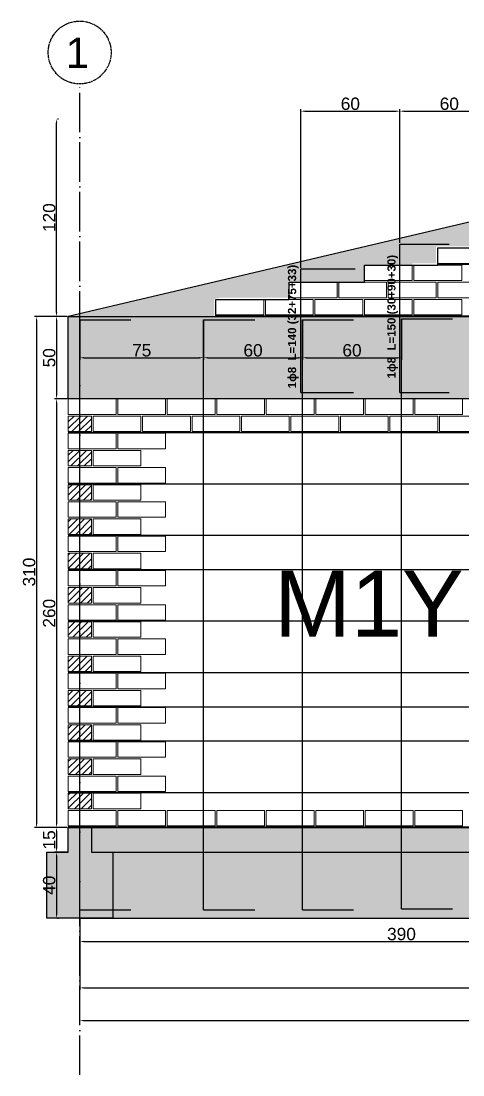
# Model space of a CAD drawing. Header units: centimetres. Extents: x 778 to 15841, y 1585 to 3584.
# Drawn here: x 7755 to 8023, y 2749 to 3388 of the extents above; entities that cross this region are included whole.
import ezdxf

# ---------------------------------------------------------------- set-up
doc = ezdxf.new("R2010")
doc.units = ezdxf.units.CM
doc.linetypes.add('ACAD_ISO04W100', pattern=[30, 24, -3, 0, -3])
doc.layers.get('DEFPOINTS').update_dxf_attribs({"color": 250})
doc.layers.add('armadura horizotal', color=7, linetype='Continuous', lineweight=30, true_color=0xff9eff)
doc.layers.add('Ceramico 1.0', color=7, linetype='Continuous', lineweight=5, true_color=0xc73200)
doc.layers.add('armadura vertical', color=6, linetype='Continuous', lineweight=30)
for name, color, linetype in [('Cadena', 8, 'Continuous'), ('Cotas', 80, 'Continuous'), ('EJES', 8, 'Continuous'), ('Fundaciones', 251, 'Continuous'), ('TEXTO-PIERS', 7, 'Continuous')]:
    doc.layers.add(name, color=color, linetype=linetype)
doc.styles.get("Standard").update_dxf_attribs({"font": 'arial.ttf'})
doc.dimstyles.new('ISO-25', dxfattribs={"dimtxt": 7.5, "dimasz": 2.5, "dimexe": 1.25, "dimexo": 0.625, "dimtad": 1, "dimtxsty": 'Standard', "dimcen": 2.5, "dimadec": 0, "dimazin": 0, "dimtfac": 1, "dimtmove": 0, "dimatfit": 3, "dimfxl": 1, "dimarcsym": 0})
pattern_1 = [(50, (2632.574, 11.806), (36.43693, -3.18782), [3.81, -41.91]), (355, (2632.574, 11.806), (-7.04868, 38.21137), [3.048, -33.52812]), (100.45144, (2635.61, 11.54), (29.38825, 35.02355), [3.238, -35.61805]), (46.1842, (2632.574, 21.966), (54.2158, -8.40847), [5.715, -62.865]), (96.6356, (2637.09, 21.265), (47.48083, 49.48522), [4.857, -53.4271]), (351.18415, (2632.574, 21.966), (47.48083, 49.48522), [4.572, -50.29195]), (21, (2637.654, 19.426), (30.32288, -20.45304), [3.81, -41.91]), (326, (2637.654, 19.426), (12.3604, 36.8376), [3.048, -33.528]), (71.45144, (2640.18, 17.72), (42.68328, 16.38455), [3.238, -35.61799]), (37.5, (2632.574, 11.806), (0.61772, 16.911008), [0, -33.1216, 0, -34.036, 0, -33.655]), (7.5, (2632.574, 11.806), (13.363933, 20.036115), [0, -19.4056, 0, -32.3596, 0, -12.827]), (327.5, (2621.245, 11.806), (27.11812, -1.14575), [0, -12.7, 0, -39.624, 0, -52.578]), (317.5, (2616.165, 11.806), (29.62584, 5.0853), [0, -16.51, 0, -26.3144, 0, -37.338])]

# ---------------------------------------------------------------- blocks, each defined once
blk = doc.blocks.new('*D114')
at = {"layer": 'Cotas', "color": 0, "lineweight": -2, "transparency": 16777216}
for p, q in [((7783.5, 3208.86), (7775.76, 3208.86)), ((7777.01, 3206.36), (7777.01, 3161.36)), ((7783.5, 3158.86), (7775.76, 3158.86))]:
    blk.add_line(p, q, dxfattribs=at)
at = {"layer": 'Cotas', "color": 0, "transparency": 16777216}
for points in [[(7776.59, 3206.36), (7777.43, 3206.36), (7777.01, 3208.86)], [(7776.59, 3161.36), (7777.43, 3161.36), (7777.01, 3158.86)]]:
    blk.add_solid(points, dxfattribs=at)
at = {"layer": 'DEFPOINTS', "color": 0, "transparency": 16777216}
for p in [(7784.13, 3208.86), (7777.01, 3158.86), (7784.13, 3158.86)]:
    blk.add_point(p, dxfattribs=at)
at = {"layer": 'Cotas', "color": 0, "transparency": 16777216, "insert": (7772.56, 3183.86), "char_height": 7.5, "attachment_point": 5, "rotation": 90}
blk.add_mtext('50', dxfattribs=at)
blk = doc.blocks.new('*D115')
at = {"layer": 'Cotas', "color": 0, "lineweight": -2, "transparency": 16777216}
for p, q in [((7783.5, 3158.86), (7775.76, 3158.86)), ((7777.01, 3156.36), (7777.01, 2901.36)), ((7783.5, 2898.86), (7775.76, 2898.86))]:
    blk.add_line(p, q, dxfattribs=at)
at = {"layer": 'Cotas', "color": 0, "transparency": 16777216}
for points in [[(7776.59, 3156.36), (7777.43, 3156.36), (7777.01, 3158.86)], [(7776.59, 2901.36), (7777.43, 2901.36), (7777.01, 2898.86)]]:
    blk.add_solid(points, dxfattribs=at)
at = {"layer": 'DEFPOINTS', "color": 0, "transparency": 16777216}
for p in [(7784.13, 3158.86), (7777.01, 2898.86), (7784.13, 2898.86)]:
    blk.add_point(p, dxfattribs=at)
at = {"layer": 'Cotas', "color": 0, "transparency": 16777216, "insert": (7772.56, 3028.86), "char_height": 7.5, "attachment_point": 5, "rotation": 90}
blk.add_mtext('260', dxfattribs=at)
blk = doc.blocks.new('*D116')
at = {"layer": 'Cotas', "color": 0, "lineweight": -2, "transparency": 16777216}
for p, q in [((7783.5, 3208.86), (7763.62, 3208.86)), ((7764.87, 3206.36), (7764.87, 2901.36)), ((7783.5, 2898.86), (7763.62, 2898.86))]:
    blk.add_line(p, q, dxfattribs=at)
at = {"layer": 'Cotas', "color": 0, "transparency": 16777216}
for points in [[(7764.45, 3206.36), (7765.28, 3206.36), (7764.87, 3208.86)], [(7764.45, 2901.36), (7765.28, 2901.36), (7764.87, 2898.86)]]:
    blk.add_solid(points, dxfattribs=at)
at = {"layer": 'DEFPOINTS', "color": 0, "transparency": 16777216}
for p in [(7784.13, 3208.86), (7764.87, 2898.86), (7784.13, 2898.86)]:
    blk.add_point(p, dxfattribs=at)
at = {"layer": 'Cotas', "color": 0, "transparency": 16777216, "insert": (7760.41, 3053.86), "char_height": 7.5, "attachment_point": 5, "rotation": 90}
blk.add_mtext('310', dxfattribs=at)
blk = doc.blocks.new('*D117')
at = {"layer": 'Cotas', "color": 0, "lineweight": -2, "transparency": 16777216}
for p, q in [((7783.5, 2898.86), (7775.76, 2898.86)), ((7777.01, 2896.36), (7777.01, 2886.36)), ((7783.5, 2883.86), (7775.76, 2883.86))]:
    blk.add_line(p, q, dxfattribs=at)
at = {"layer": 'Cotas', "color": 0, "transparency": 16777216}
for points in [[(7776.59, 2896.36), (7777.43, 2896.36), (7777.01, 2898.86)], [(7776.59, 2886.36), (7777.43, 2886.36), (7777.01, 2883.86)]]:
    blk.add_solid(points, dxfattribs=at)
at = {"layer": 'DEFPOINTS', "color": 0, "transparency": 16777216}
for p in [(7784.13, 2898.86), (7777.01, 2883.86), (7784.13, 2883.86)]:
    blk.add_point(p, dxfattribs=at)
at = {"layer": 'Cotas', "color": 0, "transparency": 16777216, "insert": (7772.56, 2891.36), "char_height": 7.5, "attachment_point": 5, "rotation": 90}
blk.add_mtext('15', dxfattribs=at)
blk = doc.blocks.new('*D118')
at = {"layer": 'Cotas', "color": 0, "lineweight": -2, "transparency": 16777216}
for p, q in [((7777.63, 2883.86), (7778.26, 2883.86)), ((7777.01, 2881.36), (7777.01, 2846.36)), ((7777.63, 2843.86), (7778.26, 2843.86))]:
    blk.add_line(p, q, dxfattribs=at)
at = {"layer": 'Cotas', "color": 0, "transparency": 16777216}
for points in [[(7776.59, 2881.36), (7777.43, 2881.36), (7777.01, 2883.86)], [(7776.59, 2846.36), (7777.43, 2846.36), (7777.01, 2843.86)]]:
    blk.add_solid(points, dxfattribs=at)
at = {"layer": 'DEFPOINTS', "color": 0, "transparency": 16777216}
for p in [(7777.01, 2883.86), (7777.01, 2843.86), (7777.01, 2843.86)]:
    blk.add_point(p, dxfattribs=at)
at = {"layer": 'Cotas', "color": 0, "transparency": 16777216, "insert": (7772.56, 2863.86), "char_height": 7.5, "attachment_point": 5, "rotation": 90}
blk.add_mtext('40', dxfattribs=at)
blk = doc.blocks.new('*D119')
at = {"layer": 'Cotas', "color": 0, "lineweight": -2, "transparency": 16777216}
for p, q in [((7791.13, 2830.37), (7791.13, 2831)), ((7793.63, 2829.75), (8178.63, 2829.75)), ((8181.13, 2830.37), (8181.13, 2831))]:
    blk.add_line(p, q, dxfattribs=at)
at = {"layer": 'Cotas', "color": 0, "transparency": 16777216}
for points in [[(7793.63, 2830.16), (7793.63, 2829.33), (7791.13, 2829.75)], [(8178.63, 2830.16), (8178.63, 2829.33), (8181.13, 2829.75)]]:
    blk.add_solid(points, dxfattribs=at)
at = {"layer": 'DEFPOINTS', "color": 0, "transparency": 16777216}
for p in [(7791.13, 2829.75), (8181.13, 2829.75), (8181.13, 2829.75)]:
    blk.add_point(p, dxfattribs=at)
at = {"layer": 'Cotas', "color": 0, "transparency": 16777216, "insert": (7986.13, 2834.2), "char_height": 7.5, "attachment_point": 5}
blk.add_mtext('390', dxfattribs=at)
blk = doc.blocks.new('*D122')
at = {"layer": 'Cotas', "color": 0, "lineweight": -2, "transparency": 16777216}
for p, q in [((7777.01, 3211.36), (7777.01, 3326.36)), ((7777.63, 3328.86), (7778.26, 3328.86)), ((7783.5, 3208.86), (7775.76, 3208.86))]:
    blk.add_line(p, q, dxfattribs=at)
at = {"layer": 'Cotas', "color": 0, "transparency": 16777216}
for points in [[(7776.59, 3326.36), (7777.43, 3326.36), (7777.01, 3328.86)], [(7776.59, 3211.36), (7777.43, 3211.36), (7777.01, 3208.86)]]:
    blk.add_solid(points, dxfattribs=at)
at = {"layer": 'DEFPOINTS', "color": 0, "transparency": 16777216}
for p in [(7777.01, 3328.86), (7777.01, 3328.86), (7784.13, 3208.86)]:
    blk.add_point(p, dxfattribs=at)
at = {"layer": 'Cotas', "color": 0, "transparency": 16777216, "insert": (7772.56, 3268.86), "char_height": 7.5, "attachment_point": 5, "rotation": 90}
blk.add_mtext('120', dxfattribs=at)
blk = doc.blocks.new('*D123')
at = {"layer": 'Cotas', "color": 0, "lineweight": -2, "transparency": 16777216}
for p, q in [((7791.13, 2843.24), (7791.13, 2800.36)), ((8293.13, 2843.24), (8293.13, 2800.36)), ((7793.63, 2801.61), (8290.63, 2801.61))]:
    blk.add_line(p, q, dxfattribs=at)
at = {"layer": 'Cotas', "color": 0, "transparency": 16777216}
for points in [[(7793.63, 2802.02), (7793.63, 2801.19), (7791.13, 2801.61)], [(8290.63, 2802.02), (8290.63, 2801.19), (8293.13, 2801.61)]]:
    blk.add_solid(points, dxfattribs=at)
at = {"layer": 'DEFPOINTS', "color": 0, "transparency": 16777216}
for p in [(7791.13, 2843.86), (8293.13, 2843.86), (8293.13, 2801.61)]:
    blk.add_point(p, dxfattribs=at)
at = {"layer": 'Cotas', "color": 0, "transparency": 16777216, "insert": (8042.13, 2806.06), "char_height": 7.5, "attachment_point": 5}
blk.add_mtext('502', dxfattribs=at)
blk = doc.blocks.new('*D124')
at = {"layer": 'Cotas', "color": 0, "lineweight": -2, "transparency": 16777216}
for p, q in [((8796.13, 2800.98), (8796.13, 2780.49)), ((7791.13, 2782.37), (7791.13, 2782.99)), ((7793.63, 2781.74), (8793.63, 2781.74))]:
    blk.add_line(p, q, dxfattribs=at)
at = {"layer": 'Cotas', "color": 0, "transparency": 16777216}
for points in [[(7793.63, 2782.16), (7793.63, 2781.33), (7791.13, 2781.74)], [(8793.63, 2782.16), (8793.63, 2781.33), (8796.13, 2781.74)]]:
    blk.add_solid(points, dxfattribs=at)
at = {"layer": 'DEFPOINTS', "color": 0, "transparency": 16777216}
for p in [(8796.13, 2801.61), (7791.13, 2781.74), (8796.13, 2781.74)]:
    blk.add_point(p, dxfattribs=at)
at = {"layer": 'Cotas', "color": 0, "transparency": 16777216, "insert": (8293.63, 2786.2), "char_height": 7.5, "attachment_point": 5}
blk.add_mtext('1005', dxfattribs=at)
blk = doc.blocks.new('*D203')
at = {"layer": 'Cotas', "color": 0, "lineweight": -2, "transparency": 16777216}
for p, q in [((7791.13, 3206.24), (7791.13, 3182.63)), ((7866.13, 3206.24), (7866.13, 3182.63)), ((7793.63, 3183.88), (7863.63, 3183.88))]:
    blk.add_line(p, q, dxfattribs=at)
at = {"layer": 'Cotas', "color": 0, "transparency": 16777216}
for points in [[(7793.63, 3184.29), (7793.63, 3183.46), (7791.13, 3183.88)], [(7863.63, 3184.29), (7863.63, 3183.46), (7866.13, 3183.88)]]:
    blk.add_solid(points, dxfattribs=at)
at = {"layer": 'DEFPOINTS', "color": 0, "transparency": 16777216}
for p in [(7791.13, 3206.86), (7866.13, 3206.86), (7866.13, 3183.88)]:
    blk.add_point(p, dxfattribs=at)
at = {"layer": 'Cotas', "color": 0, "transparency": 16777216, "insert": (7828.63, 3188.31), "char_height": 7.5, "attachment_point": 5}
blk.add_mtext('75', dxfattribs=at)
blk = doc.blocks.new('*D204')
at = {"layer": 'Cotas', "color": 0, "lineweight": -2, "transparency": 16777216}
for p, q in [((7866.13, 3206.24), (7866.13, 3182.63)), ((7926.13, 3206.24), (7926.13, 3182.63)), ((7868.63, 3183.88), (7923.63, 3183.88))]:
    blk.add_line(p, q, dxfattribs=at)
at = {"layer": 'Cotas', "color": 0, "transparency": 16777216}
for points in [[(7868.63, 3184.29), (7868.63, 3183.46), (7866.13, 3183.88)], [(7923.63, 3184.29), (7923.63, 3183.46), (7926.13, 3183.88)]]:
    blk.add_solid(points, dxfattribs=at)
at = {"layer": 'DEFPOINTS', "color": 0, "transparency": 16777216}
for p in [(7866.13, 3206.86), (7926.13, 3206.86), (7926.13, 3183.88)]:
    blk.add_point(p, dxfattribs=at)
at = {"layer": 'Cotas', "color": 0, "transparency": 16777216, "insert": (7896.13, 3188.33), "char_height": 7.5, "attachment_point": 5}
blk.add_mtext('60', dxfattribs=at)
blk = doc.blocks.new('*D205')
at = {"layer": 'Cotas', "color": 0, "lineweight": -2, "transparency": 16777216}
for p, q in [((7926.13, 3206.24), (7926.13, 3182.63)), ((7986.13, 3206.82), (7986.13, 3182.63)), ((7928.63, 3183.88), (7983.63, 3183.88))]:
    blk.add_line(p, q, dxfattribs=at)
at = {"layer": 'Cotas', "color": 0, "transparency": 16777216}
for points in [[(7928.63, 3184.29), (7928.63, 3183.46), (7926.13, 3183.88)], [(7983.63, 3184.29), (7983.63, 3183.46), (7986.13, 3183.88)]]:
    blk.add_solid(points, dxfattribs=at)
at = {"layer": 'DEFPOINTS', "color": 0, "transparency": 16777216}
for p in [(7926.13, 3206.86), (7986.13, 3207.44), (7986.13, 3183.88)]:
    blk.add_point(p, dxfattribs=at)
at = {"layer": 'Cotas', "color": 0, "transparency": 16777216, "insert": (7956.13, 3188.33), "char_height": 7.5, "attachment_point": 5}
blk.add_mtext('60', dxfattribs=at)
blk = doc.blocks.new('*D208')
at = {"layer": 'Cotas', "color": 0, "lineweight": -2, "transparency": 16777216}
for p, q in [((7925.13, 3238.49), (7925.13, 3334.69)), ((7927.63, 3333.44), (7982.63, 3333.44)), ((7985.13, 3253.49), (7985.13, 3334.69))]:
    blk.add_line(p, q, dxfattribs=at)
at = {"layer": 'Cotas', "color": 0, "transparency": 16777216}
for points in [[(7927.63, 3333.86), (7927.63, 3333.03), (7925.13, 3333.44)], [(7982.63, 3333.86), (7982.63, 3333.03), (7985.13, 3333.44)]]:
    blk.add_solid(points, dxfattribs=at)
at = {"layer": 'DEFPOINTS', "color": 0, "transparency": 16777216}
for p in [(7985.13, 3333.44), (7985.13, 3252.86), (7925.13, 3237.86)]:
    blk.add_point(p, dxfattribs=at)
at = {"layer": 'Cotas', "color": 0, "transparency": 16777216, "insert": (7955.13, 3337.9), "char_height": 7.5, "attachment_point": 5}
blk.add_mtext('60', dxfattribs=at)
blk = doc.blocks.new('*D209')
at = {"layer": 'Cotas', "color": 0, "lineweight": -2, "transparency": 16777216}
for p, q in [((7985.13, 3253.49), (7985.13, 3334.69)), ((7987.63, 3333.44), (8042.63, 3333.44)), ((8045.13, 3268.49), (8045.13, 3334.69))]:
    blk.add_line(p, q, dxfattribs=at)
at = {"layer": 'Cotas', "color": 0, "transparency": 16777216}
for points in [[(7987.63, 3333.86), (7987.63, 3333.03), (7985.13, 3333.44)], [(8042.63, 3333.86), (8042.63, 3333.03), (8045.13, 3333.44)]]:
    blk.add_solid(points, dxfattribs=at)
at = {"layer": 'DEFPOINTS', "color": 0, "transparency": 16777216}
for p in [(8045.13, 3333.44), (8045.13, 3267.86), (7985.13, 3252.86)]:
    blk.add_point(p, dxfattribs=at)
at = {"layer": 'Cotas', "color": 0, "transparency": 16777216, "insert": (8015.13, 3337.9), "char_height": 7.5, "attachment_point": 5}
blk.add_mtext('60', dxfattribs=at)

msp = doc.modelspace()

# ---------------------------------------------------------------- hatches: boundary and pattern name
at = {"layer": 'Cadena'}
h = msp.add_hatch(dxfattribs=at)
h.set_pattern_fill('AR-CONC', color=256, scale=0.2)
h.set_pattern_definition(pattern_1)
h.paths.add_polyline_path([(8293.626, 3318.587), (8759.506, 3208.861), (8803.126, 3208.861), (8293.626, 3328.861), (7784.126, 3208.861), (7794.126, 3208.861), (7827.746, 3208.861)])
h = msp.add_hatch(dxfattribs=at)
h.set_pattern_fill('AR-CONC', color=256, scale=0.2)
h.paths.add_polyline_path([(7872.625, 3219.261), (7872.625, 3220.261), (7873.625, 3220.261), (7888.125, 3220.261), (7902.625, 3220.261), (7903.625, 3220.261), (7918.125, 3220.261), (7918.125, 3229.661), (7918.125, 3229.661), (7947.125, 3229.661), (7947.125, 3220.261), (7948.125, 3220.261), (7948.125, 3229.661), (7963.625, 3229.661), (7963.625, 3240.061), (7992.625, 3240.061), (7992.625, 3241.061), (7993.625, 3241.061), (8007.125, 3241.061), (8007.125, 3241.061), (8007.125, 3245.612), (8007.125, 3250.461), (8007.125, 3251.461), (8008.125, 3251.461), (8022.625, 3251.461), (8037.125, 3251.461), (8038.125, 3251.461), (8052.625, 3251.461), (8052.625, 3256.012), (8052.625, 3260.861), (8052.625, 3261.861), (8053.625, 3261.861), (8068.125, 3261.861), (8082.625, 3261.861), (8083.626, 3261.861), (8097.126, 3261.861), (8097.126, 3266.412), (8097.126, 3271.261), (8097.126, 3272.261), (8098.126, 3272.261), (8112.626, 3272.261), (8127.126, 3272.261), (8128.126, 3272.261), (8142.626, 3272.261), (8142.626, 3272.261), (8142.626, 3276.812), (8142.626, 3281.661), (8142.626, 3282.661), (8143.626, 3282.661), (8158.126, 3282.661), (8172.626, 3282.661), (8172.626, 3282.661), (8173.626, 3282.661), (8181.125, 3282.661), (8181.125, 3302.364), (7791.125, 3210.509), (7791.125, 3208.861), (7794.126, 3208.861), (7872.625, 3208.861), (7872.625, 3209.861), (7872.625, 3214.412)])
h.paths.add_polyline_path([(8293.626, 3328.861), (8181.125, 3302.364), (8181.125, 3282.661), (8187.126, 3282.661), (8187.126, 3282.661), (8187.126, 3287.212), (8187.126, 3292.061), (8187.126, 3293.061), (8188.126, 3293.061), (8202.626, 3293.061), (8217.126, 3293.061), (8218.126, 3293.061), (8232.626, 3293.061), (8232.626, 3297.612), (8232.626, 3302.461), (8232.626, 3303.461), (8233.626, 3303.461), (8248.126, 3303.461), (8262.626, 3303.461), (8262.626, 3303.461), (8263.626, 3303.461), (8277.626, 3303.461), (8277.626, 3304.461), (8277.626, 3309.012), (8277.626, 3313.861), (8277.626, 3314.861), (8278.626, 3314.861), (8293.126, 3314.861), (8307.626, 3314.861), (8308.626, 3314.861), (8308.626, 3313.861), (8308.626, 3309.161), (8308.626, 3304.461), (8308.626, 3303.461), (8322.626, 3303.461), (8323.626, 3303.461), (8338.126, 3303.461), (8352.626, 3303.461), (8353.626, 3303.461), (8353.626, 3302.461), (8353.626, 3297.612), (8353.626, 3293.061), (8368.126, 3293.061), (8369.126, 3293.061), (8383.626, 3293.061), (8398.126, 3293.061), (8399.126, 3293.061), (8399.126, 3292.061), (8399.126, 3287.212), (8399.126, 3282.661), (8406.125, 3282.661), (8406.125, 3302.364)])
h.paths.add_polyline_path([(8406.125, 3302.364), (8406.125, 3282.661), (8412.626, 3282.661), (8413.626, 3282.661), (8428.126, 3282.661), (8442.626, 3282.661), (8443.626, 3282.661), (8443.626, 3281.661), (8443.626, 3276.812), (8443.626, 3272.261), (8458.126, 3272.261), (8459.126, 3272.261), (8473.626, 3272.261), (8488.126, 3272.261), (8489.126, 3272.261), (8489.126, 3271.261), (8489.126, 3266.412), (8489.126, 3261.861), (8502.626, 3261.861), (8503.626, 3261.861), (8518.126, 3261.861), (8532.626, 3261.861), (8533.626, 3261.861), (8533.626, 3260.861), (8533.626, 3256.012), (8533.626, 3251.461), (8548.126, 3251.461), (8549.126, 3251.461), (8563.626, 3251.461), (8578.126, 3251.461), (8579.126, 3251.461), (8579.126, 3250.461), (8579.126, 3245.612), (8579.126, 3241.061), (8592.626, 3241.061), (8593.626, 3241.061), (8608.126, 3241.061), (8622.626, 3241.061), (8623.626, 3241.061), (8623.626, 3240.061), (8623.626, 3235.212), (8623.626, 3230.661), (8623.626, 3230.661), (8638.126, 3230.661), (8638.126, 3230.661), (8639.126, 3230.661), (8653.626, 3230.661), (8668.126, 3230.661), (8669.126, 3230.661), (8669.126, 3229.661), (8669.126, 3224.812), (8669.126, 3220.261), (8682.626, 3220.261), (8683.626, 3220.261), (8698.126, 3220.261), (8712.626, 3220.261), (8713.626, 3220.261), (8713.626, 3219.261), (8713.626, 3214.412), (8713.626, 3209.861), (8713.626, 3208.861), (8796.125, 3208.861), (8796.125, 3210.509)])
h = msp.add_hatch(dxfattribs=at)
h.set_pattern_fill('AR-CONC', color=256, scale=0.2)
h.set_pattern_definition(pattern_1)
h.paths.add_polyline_path([(8803.126, 3208.861), (7784.126, 3208.861), (7784.126, 3158.861), (7799.626, 3158.861), (7799.626, 3158.861), (7828.626, 3158.861), (7829.626, 3158.861), (7829.626, 3158.861), (7858.626, 3158.861), (8803.126, 3158.861)])
at = {"layer": 'Ceramico 1.0'}
h = msp.add_hatch(dxfattribs=at)
h.set_pattern_fill('ANSI31', color=256, scale=0.9)
h.paths.add_polyline_path([(7798.125, 2919.661), (7784.125, 2919.661), (7784.125, 2910.261), (7798.125, 2910.261)])
h.paths.add_polyline_path([(7798.125, 2940.461), (7784.125, 2940.461), (7784.125, 2931.061), (7798.125, 2931.061)])
h.paths.add_polyline_path([(7798.125, 2961.261), (7784.125, 2961.261), (7784.125, 2951.861), (7798.125, 2951.861)])
h.paths.add_polyline_path([(7798.125, 2982.061), (7784.125, 2982.061), (7784.125, 2972.661), (7798.125, 2972.661)])
h.paths.add_polyline_path([(7798.125, 3002.861), (7784.125, 3002.861), (7784.125, 2993.461), (7798.125, 2993.461)])
h.paths.add_polyline_path([(7798.125, 3023.661), (7784.125, 3023.661), (7784.125, 3014.261), (7798.125, 3014.261)])
h.paths.add_polyline_path([(7798.125, 3044.461), (7784.125, 3044.461), (7784.125, 3035.061), (7798.125, 3035.061)])
h.paths.add_polyline_path([(7798.125, 3065.261), (7784.125, 3065.261), (7784.125, 3055.861), (7798.125, 3055.861)])
h.paths.add_polyline_path([(7798.125, 3086.061), (7784.125, 3086.061), (7784.125, 3076.661), (7798.125, 3076.661)])
h.paths.add_polyline_path([(7798.125, 3106.861), (7784.125, 3106.861), (7784.125, 3097.461), (7798.125, 3097.461)])
h.paths.add_polyline_path([(7798.125, 3127.661), (7784.125, 3127.661), (7784.125, 3118.261), (7784.125, 3118.261), (7798.125, 3118.261)])
h.paths.add_polyline_path([(7798.125, 3148.461), (7784.125, 3148.461), (7784.125, 3139.061), (7798.125, 3139.061)])
at = {"layer": 'Fundaciones'}
h = msp.add_hatch(dxfattribs=at)
h.set_pattern_fill('AR-CONC', color=256, scale=0.2)
h.set_pattern_definition(pattern_1)
h.paths.add_polyline_path([(8776.125, 2883.861), (7811.125, 2883.861), (7811.125, 2843.861), (8776.125, 2843.861)])
h.paths.add_polyline_path([(7811.125, 2883.861), (7798.125, 2883.861), (7798.125, 2898.861), (7784.125, 2898.861), (7784.125, 2883.861), (7771.125, 2883.861), (7771.125, 2843.861), (7791.125, 2843.861), (7811.125, 2843.861)])
h.paths.add_polyline_path([(8816.125, 2883.861), (8803.125, 2883.861), (8803.125, 2898.861), (8789.125, 2898.861), (8789.125, 2883.861), (8776.125, 2883.861), (8776.125, 2843.861), (8796.125, 2843.861), (8816.125, 2843.861)])
h.paths.add_polyline_path([(8789.125, 2898.861), (7798.125, 2898.861), (7798.125, 2883.861), (7811.125, 2883.861), (8776.125, 2883.861), (8789.125, 2883.861)])

# ---------------------------------------------------------------- linework, layer by layer
at = {"layer": 'armadura horizotal'}
for p, q in [((8008.125, 3240.561), (8578.126, 3240.561)), ((7873.625, 3209.361), (8712.626, 3209.36)), ((7784.125, 3138.561), (8803.125, 3138.574)), ((7784.125, 3107.361), (8803.125, 3107.374)), ((7784.125, 3076.161), (8803.125, 3076.174)), ((7784.125, 3055.361), (8803.125, 3055.374)), ((7784.125, 3024.161), (8803.125, 3024.174)), ((7784.125, 2992.961), (8803.125, 2992.974)), ((7784.125, 2972.161), (8803.125, 2972.174)), ((7784.125, 2951.361), (8803.125, 2951.374)), ((7784.125, 2920.161), (8803.125, 2920.174)), ((7784.125, 2899.361), (8803.125, 2899.374))]:
    msp.add_line(p, q, dxfattribs=at)
at = {"layer": 'armadura vertical'}
for p, q in [((7985.125, 3162.861), (7985.125, 3252.861)), ((7985.125, 3252.861), (8015.125, 3252.861)), ((7925.125, 3162.861), (7925.125, 3237.861)), ((7925.125, 3237.861), (7958.125, 3237.861)), ((7791.125, 2848.861), (7791.125, 3206.861)), ((7791.125, 3206.861), (7822.125, 3206.861)), ((7866.125, 2848.861), (7866.125, 3206.861)), ((7866.125, 3206.861), (7897.125, 3206.861)), ((7926.125, 2848.861), (7926.125, 3206.861)), ((7926.125, 3206.861), (7957.125, 3206.861)), ((7986.125, 2849.443), (7986.125, 3207.443)), ((7986.125, 3207.443), (8017.125, 3207.443)), ((7925.125, 3162.861), (7957.125, 3162.861)), ((7985.125, 3162.861), (8015.125, 3162.861)), ((7791.125, 2848.861), (7822.125, 2848.861)), ((7866.125, 2848.861), (7897.125, 2848.861)), ((7926.125, 2848.861), (7957.125, 2848.861)), ((7986.125, 2849.443), (8017.125, 2849.443))]:
    msp.add_line(p, q, dxfattribs=at)
at = {"layer": 'Cadena'}
for p, q in [((7784.126, 3158.861), (7784.126, 3208.861)), ((7784.126, 3208.861), (8803.126, 3208.861)), ((7784.126, 3208.861), (8293.626, 3208.861)), ((7784.126, 3208.861), (7794.126, 3208.861)), ((8803.126, 3158.861), (7784.126, 3158.861))]:
    msp.add_line(p, q, dxfattribs=at)
msp.add_lwpolyline([(8293.626, 3328.861), (7784.126, 3208.861), (7873.625, 3208.861), (7873.625, 3219.261), (7918.125, 3219.261), (7918.125, 3229.661), (7963.625, 3229.661), (7963.625, 3240.061), (8008.125, 3240.061), (8008.125, 3250.461), (8053.625, 3250.461)], dxfattribs=at)
at = {"layer": 'Ceramico 1.0'}
for points in [[(8037.125, 3250.461), (8037.125, 3241.061), (8008.125, 3241.061), (8008.125, 3250.461)], [(7992.625, 3240.061), (7992.625, 3230.661), (7963.625, 3230.661), (7963.625, 3240.061)], [(8022.625, 3240.061), (8022.625, 3230.661), (7993.625, 3230.661), (7993.625, 3240.061)], [(7947.125, 3229.661), (7947.125, 3220.261), (7918.125, 3220.261), (7918.125, 3229.661)], [(7977.125, 3229.661), (7977.125, 3220.261), (7948.125, 3220.261), (7948.125, 3229.661)], [(8007.125, 3229.661), (8007.125, 3220.261), (7978.125, 3220.261), (7978.125, 3229.661)], [(8037.125, 3229.661), (8037.125, 3220.261), (8008.125, 3220.261), (8008.125, 3229.661)], [(7902.625, 3219.261), (7902.625, 3209.861), (7873.625, 3209.861), (7873.625, 3219.261)], [(7932.625, 3219.261), (7932.625, 3209.861), (7903.625, 3209.861), (7903.625, 3219.261)], [(7962.625, 3219.261), (7962.625, 3209.861), (7933.625, 3209.861), (7933.625, 3219.261)], [(7992.625, 3219.261), (7992.625, 3209.861), (7963.625, 3209.861), (7963.625, 3219.261)], [(8022.625, 3219.261), (8022.625, 3209.861), (7993.625, 3209.861), (7993.625, 3219.261)], [(7813.125, 3158.861), (7813.125, 3149.461), (7784.125, 3149.461), (7784.125, 3158.861)], [(7843.125, 3158.861), (7843.125, 3149.461), (7814.125, 3149.461), (7814.125, 3158.861)], [(7873.125, 3158.861), (7873.125, 3149.461), (7844.125, 3149.461), (7844.125, 3158.861)], [(7903.125, 3158.861), (7903.125, 3149.461), (7874.125, 3149.461), (7874.125, 3158.861)], [(7933.125, 3158.861), (7933.125, 3149.461), (7904.125, 3149.461), (7904.125, 3158.861)], [(7963.125, 3158.861), (7963.125, 3149.461), (7934.125, 3149.461), (7934.125, 3158.861)], [(7993.125, 3158.861), (7993.125, 3149.461), (7964.125, 3149.461), (7964.125, 3158.861)], [(8023.125, 3158.861), (8023.125, 3149.461), (7994.125, 3149.461), (7994.125, 3158.861)], [(7798.125, 3148.461), (7798.125, 3139.061), (7784.125, 3139.061), (7784.125, 3148.461)], [(7828.125, 3148.461), (7828.125, 3139.061), (7799.125, 3139.061), (7799.125, 3148.461)], [(7858.125, 3148.461), (7858.125, 3139.061), (7829.125, 3139.061), (7829.125, 3148.461)], [(7888.125, 3148.461), (7888.125, 3139.061), (7859.125, 3139.061), (7859.125, 3148.461)], [(7918.125, 3148.461), (7918.125, 3139.061), (7889.125, 3139.061), (7889.125, 3148.461)], [(7948.125, 3148.461), (7948.125, 3139.061), (7919.125, 3139.061), (7919.125, 3148.461)], [(7978.125, 3148.461), (7978.125, 3139.061), (7949.125, 3139.061), (7949.125, 3148.461)], [(8008.125, 3148.461), (8008.125, 3139.061), (7979.125, 3139.061), (7979.125, 3148.461)], [(8038.125, 3148.461), (8038.125, 3139.061), (8009.125, 3139.061), (8009.125, 3148.461)], [(7813.125, 3138.061), (7813.125, 3128.661), (7784.125, 3128.661), (7784.125, 3138.061)], [(7843.125, 3138.061), (7843.125, 3128.661), (7814.125, 3128.661), (7814.125, 3138.061)], [(7798.125, 3127.661), (7798.125, 3118.261), (7784.125, 3118.261), (7784.125, 3127.661)], [(7828.125, 3127.661), (7828.125, 3118.261), (7799.125, 3118.261), (7799.125, 3127.661)], [(7813.125, 3117.261), (7813.125, 3107.861), (7784.125, 3107.861), (7784.125, 3117.261)], [(7843.125, 3117.261), (7843.125, 3107.861), (7814.125, 3107.861), (7814.125, 3117.261)], [(7798.125, 3106.861), (7798.125, 3097.461), (7784.125, 3097.461), (7784.125, 3106.861)], [(7828.125, 3106.861), (7828.125, 3097.461), (7799.125, 3097.461), (7799.125, 3106.861)], [(7813.125, 3096.461), (7813.125, 3087.061), (7784.125, 3087.061), (7784.125, 3096.461)], [(7843.125, 3096.461), (7843.125, 3087.061), (7814.125, 3087.061), (7814.125, 3096.461)], [(7798.125, 3086.061), (7798.125, 3076.661), (7784.125, 3076.661), (7784.125, 3086.061)], [(7828.125, 3086.061), (7828.125, 3076.661), (7799.125, 3076.661), (7799.125, 3086.061)], [(7813.125, 3075.661), (7813.125, 3066.261), (7784.125, 3066.261), (7784.125, 3075.661)], [(7843.125, 3075.661), (7843.125, 3066.261), (7814.125, 3066.261), (7814.125, 3075.661)], [(7798.125, 3065.261), (7798.125, 3055.861), (7784.125, 3055.861), (7784.125, 3065.261)], [(7828.125, 3065.261), (7828.125, 3055.861), (7799.125, 3055.861), (7799.125, 3065.261)], [(7813.125, 3054.861), (7813.125, 3045.461), (7784.125, 3045.461), (7784.125, 3054.861)], [(7843.125, 3054.861), (7843.125, 3045.461), (7814.125, 3045.461), (7814.125, 3054.861)], [(7798.125, 3044.461), (7798.125, 3035.061), (7784.125, 3035.061), (7784.125, 3044.461)], [(7828.125, 3044.461), (7828.125, 3035.061), (7799.125, 3035.061), (7799.125, 3044.461)], [(7813.125, 3034.061), (7813.125, 3024.661), (7784.125, 3024.661), (7784.125, 3034.061)], [(7843.125, 3034.061), (7843.125, 3024.661), (7814.125, 3024.661), (7814.125, 3034.061)], [(7798.125, 3023.661), (7798.125, 3014.261), (7784.125, 3014.261), (7784.125, 3023.661)], [(7828.125, 3023.661), (7828.125, 3014.261), (7799.125, 3014.261), (7799.125, 3023.661)], [(7813.125, 3013.261), (7813.125, 3003.861), (7784.125, 3003.861), (7784.125, 3013.261)], [(7843.125, 3013.261), (7843.125, 3003.861), (7814.125, 3003.861), (7814.125, 3013.261)], [(7798.125, 3002.861), (7798.125, 2993.461), (7784.125, 2993.461), (7784.125, 3002.861)], [(7828.125, 3002.861), (7828.125, 2993.461), (7799.125, 2993.461), (7799.125, 3002.861)], [(7813.125, 2992.461), (7813.125, 2983.061), (7784.125, 2983.061), (7784.125, 2992.461)], [(7843.125, 2992.461), (7843.125, 2983.061), (7814.125, 2983.061), (7814.125, 2992.461)], [(7798.125, 2982.061), (7798.125, 2972.661), (7784.125, 2972.661), (7784.125, 2982.061)], [(7828.125, 2982.061), (7828.125, 2972.661), (7799.125, 2972.661), (7799.125, 2982.061)], [(7813.125, 2971.661), (7813.125, 2962.261), (7784.125, 2962.261), (7784.125, 2971.661)], [(7843.125, 2971.661), (7843.125, 2962.261), (7814.125, 2962.261), (7814.125, 2971.661)], [(7798.125, 2961.261), (7798.125, 2951.861), (7784.125, 2951.861), (7784.125, 2961.261)], [(7828.125, 2961.261), (7828.125, 2951.861), (7799.125, 2951.861), (7799.125, 2961.261)], [(7813.125, 2950.861), (7813.125, 2941.461), (7784.125, 2941.461), (7784.125, 2950.861)], [(7843.125, 2950.861), (7843.125, 2941.461), (7814.125, 2941.461), (7814.125, 2950.861)], [(7798.125, 2940.461), (7798.125, 2931.061), (7784.125, 2931.061), (7784.125, 2940.461)], [(7828.125, 2940.461), (7828.125, 2931.061), (7799.125, 2931.061), (7799.125, 2940.461)], [(7813.125, 2930.061), (7813.125, 2920.661), (7784.125, 2920.661), (7784.125, 2930.061)], [(7843.125, 2930.061), (7843.125, 2920.661), (7814.125, 2920.661), (7814.125, 2930.061)], [(7798.125, 2919.661), (7798.125, 2910.261), (7784.125, 2910.261), (7784.125, 2919.661)], [(7828.125, 2919.661), (7828.125, 2910.261), (7799.125, 2910.261), (7799.125, 2919.661)], [(7813.125, 2909.261), (7813.125, 2899.861), (7784.125, 2899.861), (7784.125, 2909.261)], [(7843.125, 2909.261), (7843.125, 2899.861), (7814.125, 2899.861), (7814.125, 2909.261)], [(7873.125, 2909.261), (7873.125, 2899.861), (7844.125, 2899.861), (7844.125, 2909.261)], [(7903.125, 2909.261), (7903.125, 2899.861), (7874.125, 2899.861), (7874.125, 2909.261)], [(7933.125, 2909.261), (7933.125, 2899.861), (7904.125, 2899.861), (7904.125, 2909.261)], [(7963.125, 2909.261), (7963.125, 2899.861), (7934.125, 2899.861), (7934.125, 2909.261)], [(7993.125, 2909.261), (7993.125, 2899.861), (7964.125, 2899.861), (7964.125, 2909.261)], [(8023.125, 2909.261), (8023.125, 2899.861), (7994.125, 2899.861), (7994.125, 2909.261)]]:
    msp.add_lwpolyline(points, close=True, dxfattribs=at)
at = {"layer": 'EJES', "linetype": 'ACAD_ISO04W100'}
msp.add_line((7791.125, 2748.78), (7791.125, 3350), dxfattribs=at)
at = {"layer": 'EJES', "linetype": 'ACAD_ISO04W100', "ltscale": 0.035}
msp.add_circle((7791.007, 3369.047, 0), 19.067, dxfattribs=at)
msp.add_circle((7791.007, 3369.047, 0), 19.067, dxfattribs=at)
at = {"layer": 'Fundaciones'}
for p, q in [((7798.125, 2898.861), (8789.125, 2898.861)), ((7811.125, 2883.861), (8776.125, 2883.861)), ((7791.125, 2843.861), (8796.125, 2843.861))]:
    msp.add_line(p, q, dxfattribs=at)
msp.add_lwpolyline([(7771.125, 2843.861), (7771.125, 2883.861), (7784.125, 2883.861), (7784.125, 2898.861), (7798.125, 2898.861), (7798.125, 2883.861), (7811.125, 2883.861), (7811.125, 2843.861), (7791.125, 2843.861)], close=True, dxfattribs=at)

# ---------------------------------------------------------------- texts
at = {"layer": 'armadura vertical', "char_height": 5, "attachment_point": 1, "rotation": 90}
for s, insert in [('\\pxqc;{\\fArial|b1|i0|c0|p34;1ϕ8  L=150 (30+90+30)}', (7977.541, 3166.844)), ('\\pxqc;{\\fArial|b1|i0|c0|p34;1ϕ8  L=140 (32+75+33)}', (7917.266, 3160.846))]:
    msp.add_mtext_dynamic_manual_height_columns(s, width=83.91947, gutter_width=12.5, heights=[6.697], dxfattribs=dict(at, insert=insert))
at = {"layer": 'EJES', "insert": (7789.612, 3368.899, 0), "char_height": 18.306, "width": 29.18604, "attachment_point": 5}
msp.add_mtext('1', dxfattribs=at)
at = {"layer": 'TEXTO-PIERS'}
msp.add_text('M1Y', height=40, dxfattribs=at).set_placement((7908.87, 3014.65))

# ---------------------------------------------------------------- dimensions: what is measured, and where the dimension line sits
at = {"layer": 'Cotas'}
for base, p1, p2, picture, middle in [((7985.125, 3333.444), (7925.125, 3237.861), (7985.125, 3252.861), '*D208', (7955.125, 3337.898)), ((8045.125, 3333.444), (7985.125, 3252.861), (8045.125, 3267.861), '*D209', (8015.125, 3337.898)), ((7866.125, 3183.875), (7791.125, 3206.861), (7866.125, 3206.861), '*D203', (7828.625, 3188.314)), ((7926.125, 3183.875), (7866.125, 3206.861), (7926.125, 3206.861), '*D204', (7896.125, 3188.33)), ((7986.125, 3183.875), (7926.125, 3206.861), (7986.125, 3207.443), '*D205', (7956.125, 3188.33)), ((8293.126, 2801.608), (7791.125, 2843.861), (8293.126, 2843.861), '*D123', (8042.125, 2806.062)), ((8181.125, 2829.748), (7791.125, 2829.748), (8181.125, 2829.748), '*D119', (7986.125, 2834.205)), ((8796.125, 2781.745), (7791.125, 2781.745), (8796.125, 2801.608), '*D124', (8293.625, 2786.199))]:
    dim = msp.add_linear_dim(base=base, p1=p1, p2=p2, dimstyle='ISO-25', dxfattribs=at)
    dim.commit()
    dim.dimension.update_dxf_attribs({"geometry": picture, "text_midpoint": middle})
for base, p1, p2, picture, middle in [((7777.009, 3328.861), (7784.126, 3208.861), (7777.009, 3328.861), '*D122', (7772.555, 3268.861)), ((7764.868, 2898.861), (7784.126, 3208.861), (7784.125, 2898.861), '*D116', (7760.411, 3053.861)), ((7777.009, 3158.861), (7784.126, 3208.861), (7784.126, 3158.861), '*D114', (7772.555, 3183.861)), ((7777.009, 2898.861), (7784.126, 3158.861), (7784.125, 2898.861), '*D115', (7772.555, 3028.861)), ((7777.009, 2883.861), (7784.125, 2898.861), (7784.125, 2883.861), '*D117', (7772.555, 2891.361)), ((7777.009, 2843.861), (7777.009, 2883.861), (7777.009, 2843.861), '*D118', (7772.555, 2863.861))]:
    dim = msp.add_linear_dim(base=base, p1=p1, p2=p2, angle=90, dimstyle='ISO-25', dxfattribs=at)
    dim.commit()
    dim.dimension.update_dxf_attribs({"geometry": picture, "text_midpoint": middle})

doc.saveas('drawing.dxf')
